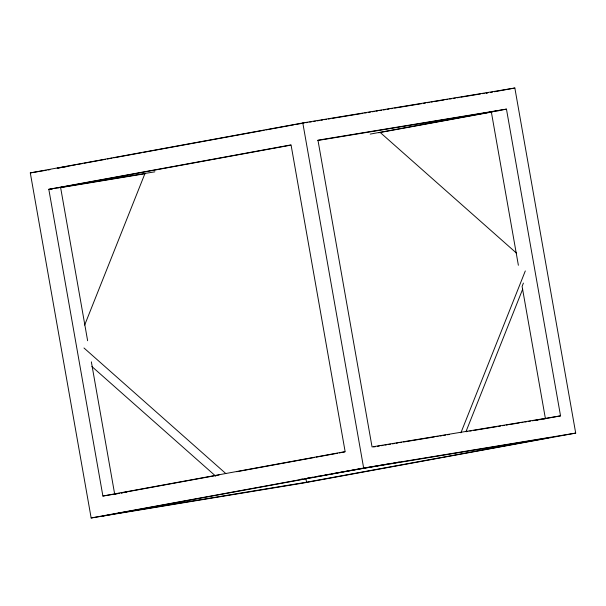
<?xml version="1.0" encoding="UTF-8"?>
<svg xmlns="http://www.w3.org/2000/svg" width="606" height="606" viewBox="0 0 606 606"><rect width="100%" height="100%" fill="white"/><g stroke="black" fill="none" stroke-linecap="round" stroke-linejoin="round"><path stroke-width="0.91" d="M84.658 325.074L144.948 173.566M460.908 432.798L525.311 270.935M523.417 283.078L522.099 286.396L545.415 418.64L543.559 418.981M466.022 431.533L522.675 289.153M30.3 172.907L302.803 122.95L514.85 88.014L575.7 433.093L303.197 483.05L91.15 517.986L30.3 172.907L46.177 170.286M75.765 164.787L57.206 168.188L66.539 166.65M77.621 164.446L82.264 163.597M84.12 163.256L105.467 159.34M107.323 158.999L111.966 158.151M113.822 157.81L141.668 152.704M143.524 152.364L264.178 130.252M266.034 129.911L293.88 124.806M295.736 124.465L304.114 123.018M490.671 92.445L492.534 92.104M494.39 91.764L514.85 88.014M48.813 189.299L291.054 144.895L345.14 451.637L102.899 496.041L48.813 189.299L154.833 171.831M50.798 189.155L52.578 188.83M57.918 187.852L59.699 187.527M290.759 145.167L60.585 187.36L87.628 340.731M370.205 134.1L506.457 109.125L560.542 415.867L546.301 418.473M378.735 132.759L491.966 112.004M119.291 493.254L114.67 494.102L91.354 361.858M121.139 492.913L219.107 474.96M236.719 471.726L314.385 457.492M316.234 457.151L337.497 453.25M339.345 452.917L344.897 451.894M536.136 420.337L537.992 420.003M539.848 419.663L541.703 419.322M91.15 517.986L363.653 468.029L575.7 433.093M102.922 516.047L360.297 468.862L548.794 437.812L306.553 482.217L118.049 513.274M300.674 479.301L302.538 478.975M307.189 478.164L309.052 477.839M310.916 477.513L312.772 477.18M317.43 476.369L319.286 476.043M321.15 475.718L323.013 475.392M324.877 475.066L329.528 474.248M331.391 473.922L388.166 463.976M390.029 463.651L391.893 463.325M393.756 462.999L395.62 462.673M397.475 462.34L399.339 462.014M305.977 122.707L307.848 122.397M309.711 122.094L311.582 121.783M313.446 121.48L315.309 121.17M317.18 120.859L319.044 120.556M320.907 120.246L322.778 119.943M324.642 119.632L326.513 119.321M328.376 119.018L330.24 118.708M332.111 118.405L362.903 113.33M364.767 113.019L366.638 112.716M368.501 112.405L370.372 112.102M372.235 111.792L374.099 111.481M375.97 111.178L377.833 110.868M379.697 110.565L381.568 110.254M383.431 109.944L385.302 109.641M387.166 109.33L389.029 109.027M390.9 108.716L392.764 108.406M394.635 108.103L421.693 103.641M423.556 103.338L425.427 103.028M427.291 102.725L429.162 102.414M431.025 102.103L432.889 101.8M434.76 101.49L444.092 99.952M445.955 99.649L447.819 99.339M449.69 99.028L451.553 98.725M453.424 98.414L455.288 98.111M457.151 97.801L459.022 97.49M460.886 97.187L480.482 93.96M482.346 93.65L484.217 93.347M48.048 169.983L49.919 169.672M506.457 109.125L317.961 140.183L372.046 446.917L560.542 415.867M317.756 140.494L495.859 111.156M497.67 110.853L499.48 110.557M60.388 187.678L145.304 173.687M373.713 446.925L375.576 446.622M377.447 446.311L379.311 446.001M381.174 445.698L383.045 445.387M384.908 445.084L386.779 444.774M388.643 444.463L390.506 444.16M392.377 443.85L394.241 443.547M396.104 443.236L397.975 442.933M399.839 442.622L401.71 442.312M403.573 442.009L434.366 436.934M436.237 436.623L438.1 436.32M439.964 436.009L441.835 435.706M443.698 435.396L445.569 435.085M447.433 434.782L449.296 434.472M466.014 431.722L467.885 431.411M469.756 431.101L471.619 430.798M473.491 430.487L496.844 426.639M498.708 426.336L500.579 426.026M502.45 425.715L504.313 425.412M506.184 425.101L508.055 424.791M509.919 424.488L519.259 422.95M521.13 422.64L522.993 422.329M524.864 422.026L526.735 421.715M528.599 421.412L530.47 421.102M532.341 420.791L545.415 418.64M102.899 496.041L119.337 493.329M121.2 493.026L123.071 492.716M124.934 492.413L126.805 492.102M380.091 132.373L516.509 253.134M83.984 347.988L225.765 473.506M91.907 366.547L215.744 476.172M491.33 111.898L518.372 265.269M302.803 122.95L363.653 468.029M305.909 478.566L306.553 482.217M487.951 92.726L486.095 93.066L487.951 92.726"/></g></svg>
